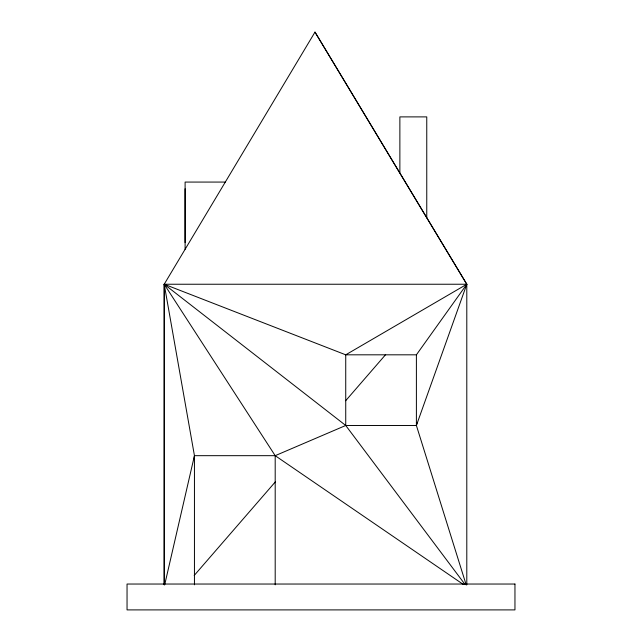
<?xml version="1.0" encoding="UTF-8"?>
<svg xmlns="http://www.w3.org/2000/svg" width="642" height="642" viewBox="0 0 642 642"><rect width="100%" height="100%" fill="white"/><g stroke="black" fill="none" stroke-linecap="round" stroke-linejoin="round"><path stroke-width="0.96" d="M185.105 242.58L185.105 188.788M194.213 458.653L194.446 455.676L164.208 284.237L314.989 32.1L466.798 284.237L466.798 584.822M466.204 584.918L416.393 425.477L417.019 422.532M164.657 584.886L194.446 455.676L275.193 455.676L345.733 425.477L416.393 425.477L466.798 284.237L399.87 173.075L399.87 116.892L426.761 116.892L426.761 217.75M416.393 354.817L466.798 284.237L164.208 284.237L164.208 584.822L164.232 284.237L345.733 354.817L416.393 354.817L416.393 425.477M194.189 575.481L275.498 481.685M345.661 400.744L385.657 354.601M466.798 284.237L345.733 354.817L345.733 425.477L465.001 584.429M225.31 182.071L185.105 182.071L185.105 249.305M345.733 425.477L164.208 284.237L275.193 455.676L463.492 584.565M314.989 32.1L399.661 172.746M275.193 455.676L275.193 584.83M194.446 455.676L194.446 584.83M514.956 584.035L127.044 584.035L127.044 609.9L514.956 609.9L514.956 584.035"/></g></svg>
